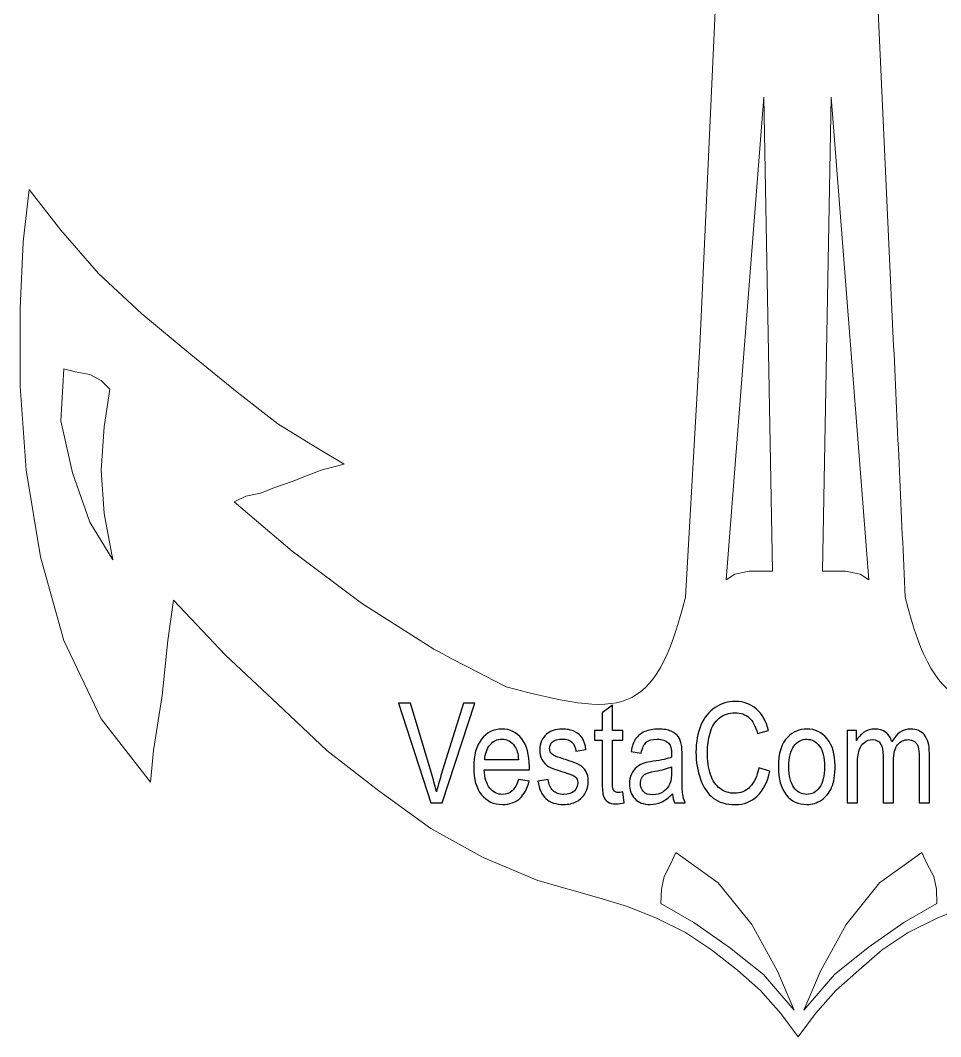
# Model space of a CAD drawing. Header units: millimetres. Extents: x -37 to 66, y -37 to 33.
# Drawn here: x -36.77 to -7.14, y -36.6 to -3.87 of the extents above; entities that cross this region are included whole.
import ezdxf

# ---------------------------------------------------------------- set-up
doc = ezdxf.new("R2010")
doc.units = ezdxf.units.MM
doc.header["$MEASUREMENT"] = 0
doc.layers.add('Camada 1', color=7, linetype='Continuous')

msp = doc.modelspace()

# ---------------------------------------------------------------- linework, layer by layer
at = {"layer": 'Camada 1', "color": 250, "lineweight": 9}
msp.add_open_spline([(-11.7259, 33.2318), (-11.7259, 33.2318), (-10.5155, 33.1387), (-10.5155, 33.1387), (-10.5155, 33.1387), (-10.5155, 33.1387), (-9.3982, 32.7663), (-9.3982, 32.7663), (-9.3982, 32.7663), (-9.3982, 32.7663), (-8.3739, 32.2076), (-8.3739, 32.2076), (-8.3739, 32.2076), (-8.3739, 32.2076), (-7.536, 31.4627), (-7.536, 31.4627), (-7.536, 31.4627), (-7.536, 31.4627), (-6.7911, 30.5316), (-6.7911, 30.5316), (-6.7911, 30.5316), (-6.7911, 30.5316), (-6.2324, 29.5074), (-6.2324, 29.5074), (-6.2324, 29.5074), (-6.2324, 29.5074), (-5.86, 28.3901), (-5.86, 28.3901), (-5.86, 28.3901), (-5.86, 28.3901), (-5.7669, 27.1797), (-5.7669, 27.1797), (-5.7669, 27.1797), (-5.7669, 27.1797), (-5.86, 26.1555), (-5.86, 26.1555), (-5.86, 26.1555), (-5.86, 26.1555), (-6.1393, 25.1312), (-6.1393, 25.1312), (-6.1393, 25.1312), (-6.1393, 25.1312), (-6.5117, 24.2001), (-6.5117, 24.2001), (-6.5117, 24.2001), (-6.5117, 24.2001), (-7.0704, 23.4553), (-7.0704, 23.4553), (-7.0704, 23.4553), (-7.0704, 23.4553), (-7.8153, 22.7104), (-7.8153, 22.7104), (-7.8153, 22.7104), (-7.8153, 22.7104), (-8.5602, 22.0586), (-8.5602, 22.0586), (-8.5602, 22.0586), (-8.5602, 22.0586), (-9.4913, 21.5931), (-9.4913, 21.5931), (-9.4913, 21.5931), (-9.4913, 21.5931), (-10.4224, 21.3137), (-10.4224, 21.3137), (-10.4224, 21.3137), (-10.4224, 21.3137), (-10.2361, 19.0791), (-10.2361, 19.0791), (-10.2361, 19.0791), (-10.2361, 19.0791), (7.1754, 19.0791), (7.1754, 19.0791), (7.1754, 19.0791), (7.1754, 19.0791), (7.3617, 15.4478), (7.3617, 15.4478), (7.3617, 15.4478), (7.3617, 15.4478), (-9.9568, 13.7718), (-9.9568, 13.7718), (-9.9568, 13.7718), (-9.9568, 13.7718), (-9.7706, 8.9301), (-9.7706, 8.9301), (-9.7706, 8.9301), (-9.7706, 8.9301), (-9.2119, -2.15), (-9.2119, -2.15), (-9.2119, -2.15), (-9.2119, -2.15), (-8.6533, -14.3474), (-8.6533, -14.3474), (-8.6533, -14.3474), (-8.5291, -17.0476), (-8.405, -19.7478), (-8.2808, -22.448), (-8.2808, -22.448), (-7.2684, -26.4985), (-6.0729, -26.2488), (-2.4149, -25.3344), (-2.4149, -25.3344), (-2.4149, -25.3344), (-0.0872, -24.124), (-0.0872, -24.124), (-0.0872, -24.124), (-0.0872, -24.124), (2.2406, -22.6342), (2.2406, -22.6342), (2.2406, -22.6342), (2.2406, -22.6342), (4.3821, -20.9582), (4.3821, -20.9582), (4.3821, -20.9582), (4.3821, -20.9582), (6.2443, -19.3754), (6.2443, -19.3754), (6.2443, -19.3754), (6.2443, -19.3754), (5.8719, -19.1891), (5.8719, -19.1891), (5.8719, -19.1891), (5.8719, -19.1891), (5.4063, -19.096), (5.4063, -19.096), (5.4063, -19.096), (5.4063, -19.096), (4.9408, -18.9098), (4.9408, -18.9098), (4.9408, -18.9098), (4.9408, -18.9098), (4.4752, -18.7236), (4.4752, -18.7236), (4.4752, -18.7236), (4.4752, -18.7236), (4.0097, -18.5374), (4.0097, -18.5374), (4.0097, -18.5374), (4.0097, -18.5374), (3.5441, -18.3511), (3.5441, -18.3511), (3.5441, -18.3511), (3.5441, -18.3511), (3.0786, -18.258), (3.0786, -18.258), (3.0786, -18.258), (3.0786, -18.258), (2.7993, -18.1649), (2.7993, -18.1649), (2.7993, -18.1649), (2.7993, -18.1649), (3.7304, -17.6063), (3.7304, -17.6063), (3.7304, -17.6063), (3.7304, -17.6063), (4.9408, -16.8614), (4.9408, -16.8614), (4.9408, -16.8614), (4.9408, -16.8614), (6.2443, -15.8372), (6.2443, -15.8372), (6.2443, -15.8372), (6.2443, -15.8372), (7.7341, -14.6267), (7.7341, -14.6267), (7.7341, -14.6267), (7.7341, -14.6267), (9.2239, -13.3232), (9.2239, -13.3232), (9.2239, -13.3232), (9.2239, -13.3232), (10.6205, -12.0197), (10.6205, -12.0197), (10.6205, -12.0197), (10.6205, -12.0197), (11.924, -10.623), (11.924, -10.623), (11.924, -10.623), (11.924, -10.623), (12.8551, -9.3195), (12.8551, -9.3195), (12.8551, -9.3195), (12.8551, -9.3195), (13.0414, -10.9954), (13.0414, -10.9954), (13.0414, -10.9954), (13.0414, -10.9954), (13.2276, -13.137), (13.2276, -13.137), (13.2276, -13.137), (13.2276, -13.137), (13.2276, -15.6509), (13.2276, -15.6509), (13.2276, -15.6509), (13.2276, -15.6509), (13.0414, -18.3511), (13.0414, -18.3511), (13.0414, -18.3511), (13.0414, -18.3511), (12.5758, -21.1444), (12.5758, -21.1444), (12.5758, -21.1444), (12.5758, -21.1444), (11.8309, -23.8446), (11.8309, -23.8446), (11.8309, -23.8446), (11.8309, -23.8446), (10.6205, -26.3586), (10.6205, -26.3586), (10.6205, -26.3586), (10.6205, -26.3586), (9.0376, -28.407), (9.0376, -28.407), (9.0376, -28.407), (9.0376, -28.407), (8.9445, -27.3828), (8.9445, -27.3828), (8.9445, -27.3828), (8.9445, -27.3828), (8.6652, -25.6137), (8.6652, -25.6137), (8.6652, -25.6137), (8.6652, -25.6137), (8.479, -23.8446), (8.479, -23.8446), (8.479, -23.8446), (8.479, -23.8446), (8.2928, -22.5411), (8.2928, -22.5411), (8.2928, -22.5411), (8.2928, -22.5411), (6.5237, -24.3102), (6.5237, -24.3102), (6.5237, -24.3102), (6.5237, -24.3102), (4.9408, -25.8931), (4.9408, -25.8931), (4.9408, -25.8931), (4.9408, -25.8931), (3.2648, -27.3828), (3.2648, -27.3828), (3.2648, -27.3828), (3.2648, -27.3828), (1.6819, -28.6864), (1.6819, -28.6864), (1.6819, -28.6864), (1.6819, -28.6864), (0.006, -29.8968), (0.006, -29.8968), (0.006, -29.8968), (0.006, -29.8968), (-1.67, -30.8279), (-1.67, -30.8279), (-1.67, -30.8279), (-1.67, -30.8279), (-3.4391, -31.5728), (-3.4391, -31.5728), (-3.4391, -31.5728), (-3.4391, -31.5728), (-5.3944, -32.1314), (-5.3944, -32.1314), (-5.3944, -32.1314), (-5.3944, -32.1314), (-6.3255, -32.4108), (-6.3255, -32.4108), (-6.3255, -32.4108), (-6.3255, -32.4108), (-7.2566, -32.7832), (-7.2566, -32.7832), (-7.2566, -32.7832), (-7.2566, -32.7832), (-8.1877, -33.2487), (-8.1877, -33.2487), (-8.1877, -33.2487), (-8.1877, -33.2487), (-9.0257, -33.8074), (-9.0257, -33.8074), (-9.0257, -33.8074), (-9.0257, -33.8074), (-9.7706, -34.4592), (-9.7706, -34.4592), (-9.7706, -34.4592), (-9.7706, -34.4592), (-10.5155, -35.1109), (-10.5155, -35.1109), (-10.5155, -35.1109), (-10.5155, -35.1109), (-11.1673, -35.8558), (-11.1673, -35.8558), (-11.1673, -35.8558), (-11.1673, -35.8558), (-11.7259, -36.6007), (-11.7259, -36.6007), (-11.7259, -36.6007), (-11.7259, -36.6007), (-12.2846, -35.8558), (-12.2846, -35.8558), (-12.2846, -35.8558), (-12.2846, -35.8558), (-12.9363, -35.1109), (-12.9363, -35.1109), (-12.9363, -35.1109), (-12.9363, -35.1109), (-13.6812, -34.4592), (-13.6812, -34.4592), (-13.6812, -34.4592), (-13.6812, -34.4592), (-14.5192, -33.8074), (-14.5192, -33.8074), (-14.5192, -33.8074), (-14.5192, -33.8074), (-15.3572, -33.2487), (-15.3572, -33.2487), (-15.3572, -33.2487), (-15.3572, -33.2487), (-16.2883, -32.7832), (-16.2883, -32.7832), (-16.2883, -32.7832), (-16.2883, -32.7832), (-17.2194, -32.4108), (-17.2194, -32.4108), (-17.2194, -32.4108), (-17.2194, -32.4108), (-18.1505, -32.1314), (-18.1505, -32.1314), (-18.1505, -32.1314), (-18.1505, -32.1314), (-20.1058, -31.5728), (-20.1058, -31.5728), (-20.1058, -31.5728), (-20.1058, -31.5728), (-21.8749, -30.8279), (-21.8749, -30.8279), (-21.8749, -30.8279), (-21.8749, -30.8279), (-23.5509, -29.8968), (-23.5509, -29.8968), (-23.5509, -29.8968), (-23.5509, -29.8968), (-25.2269, -28.6864), (-25.2269, -28.6864), (-25.2269, -28.6864), (-25.2269, -28.6864), (-26.9029, -27.3828), (-26.9029, -27.3828), (-26.9029, -27.3828), (-26.9029, -27.3828), (-28.4857, -25.8931), (-28.4857, -25.8931), (-28.4857, -25.8931), (-28.4857, -25.8931), (-30.1617, -24.3102), (-30.1617, -24.3102), (-30.1617, -24.3102), (-30.1617, -24.3102), (-31.8377, -22.5411), (-31.8377, -22.5411), (-31.8377, -22.5411), (-31.8377, -22.5411), (-32.0239, -23.8446), (-32.0239, -23.8446), (-32.0239, -23.8446), (-32.0239, -23.8446), (-32.2101, -25.6137), (-32.2101, -25.6137), (-32.2101, -25.6137), (-32.2101, -25.6137), (-32.4895, -27.3828), (-32.4895, -27.3828), (-32.4895, -27.3828), (-32.4895, -27.3828), (-32.5826, -28.407), (-32.5826, -28.407), (-32.5826, -28.407), (-32.5826, -28.407), (-34.1654, -26.3586), (-34.1654, -26.3586), (-34.1654, -26.3586), (-34.1654, -26.3586), (-35.3759, -23.8446), (-35.3759, -23.8446), (-35.3759, -23.8446), (-35.3759, -23.8446), (-36.1207, -21.1444), (-36.1207, -21.1444), (-36.1207, -21.1444), (-36.1207, -21.1444), (-36.5863, -18.3511), (-36.5863, -18.3511), (-36.5863, -18.3511), (-36.5863, -18.3511), (-36.7725, -15.6509), (-36.7725, -15.6509), (-36.7725, -15.6509), (-36.7725, -15.6509), (-36.7725, -13.137), (-36.7725, -13.137), (-36.7725, -13.137), (-36.7725, -13.137), (-36.6794, -10.9954), (-36.6794, -10.9954), (-36.6794, -10.9954), (-36.6794, -10.9954), (-36.4932, -9.3195), (-36.4932, -9.3195), (-36.4932, -9.3195), (-36.4932, -9.3195), (-35.469, -10.623), (-35.469, -10.623), (-35.469, -10.623), (-35.469, -10.623), (-34.2585, -12.0197), (-34.2585, -12.0197), (-34.2585, -12.0197), (-34.2585, -12.0197), (-32.8619, -13.3232), (-32.8619, -13.3232), (-32.8619, -13.3232), (-32.8619, -13.3232), (-31.279, -14.6267), (-31.279, -14.6267), (-31.279, -14.6267), (-31.279, -14.6267), (-29.7893, -15.8372), (-29.7893, -15.8372), (-29.7893, -15.8372), (-29.7893, -15.8372), (-28.4857, -16.8614), (-28.4857, -16.8614), (-28.4857, -16.8614), (-28.4857, -16.8614), (-27.2753, -17.6063), (-27.2753, -17.6063), (-27.2753, -17.6063), (-27.2753, -17.6063), (-26.3442, -18.1649), (-26.3442, -18.1649), (-26.3442, -18.1649), (-26.3442, -18.1649), (-26.7166, -18.258), (-26.7166, -18.258), (-26.7166, -18.258), (-26.7166, -18.258), (-27.0891, -18.3511), (-27.0891, -18.3511), (-27.0891, -18.3511), (-27.0891, -18.3511), (-27.5546, -18.5374), (-27.5546, -18.5374), (-27.5546, -18.5374), (-27.5546, -18.5374), (-28.0202, -18.7236), (-28.0202, -18.7236), (-28.0202, -18.7236), (-28.0202, -18.7236), (-28.5788, -18.9098), (-28.5788, -18.9098), (-28.5788, -18.9098), (-28.5788, -18.9098), (-29.0444, -19.096), (-29.0444, -19.096), (-29.0444, -19.096), (-29.0444, -19.096), (-29.5099, -19.1891), (-29.5099, -19.1891), (-29.5099, -19.1891), (-29.5099, -19.1891), (-29.8824, -19.3754), (-29.8824, -19.3754), (-29.8824, -19.3754), (-29.8824, -19.3754), (-28.0202, -20.9582), (-28.0202, -20.9582), (-28.0202, -20.9582), (-28.0202, -20.9582), (-25.7855, -22.6342), (-25.7855, -22.6342), (-25.7855, -22.6342), (-25.7855, -22.6342), (-23.4578, -24.124), (-23.4578, -24.124), (-23.4578, -24.124), (-22.6819, -24.5275), (-21.9059, -24.9309), (-21.13, -25.3344), (-21.13, -25.3344), (-17.4644, -26.2906), (-16.353, -26.4318), (-15.3572, -22.448), (-15.3572, -22.448), (-15.3572, -22.448), (-14.8917, -14.3474), (-14.8917, -14.3474), (-14.8917, -14.3474), (-14.8917, -14.3474), (-14.333, -2.15), (-14.333, -2.15), (-14.333, -2.15), (-14.333, -2.15), (-13.7743, 8.9301), (-13.7743, 8.9301), (-13.7743, 8.9301), (-13.7743, 8.9301), (-13.5881, 13.7718), (-13.5881, 13.7718), (-13.5881, 13.7718), (-13.5881, 13.7718), (-30.9066, 15.4478), (-30.9066, 15.4478), (-30.9066, 15.4478), (-30.9066, 15.4478), (-30.7204, 19.0791), (-30.7204, 19.0791), (-30.7204, 19.0791), (-30.7204, 19.0791), (-13.2157, 19.0791), (-13.2157, 19.0791), (-13.2157, 19.0791), (-13.2157, 19.0791), (-13.1226, 21.3137), (-13.1226, 21.3137), (-13.1226, 21.3137), (-13.1226, 21.3137), (-14.0537, 21.5931), (-14.0537, 21.5931), (-14.0537, 21.5931), (-14.0537, 21.5931), (-14.9848, 22.0586), (-14.9848, 22.0586), (-14.9848, 22.0586), (-14.9848, 22.0586), (-15.8228, 22.7104), (-15.8228, 22.7104), (-15.8228, 22.7104), (-15.8228, 22.7104), (-16.4745, 23.4553), (-16.4745, 23.4553), (-16.4745, 23.4553), (-16.4745, 23.4553), (-17.0332, 24.2001), (-17.0332, 24.2001), (-17.0332, 24.2001), (-17.0332, 24.2001), (-17.4056, 25.1312), (-17.4056, 25.1312), (-17.4056, 25.1312), (-17.4056, 25.1312), (-17.685, 26.1555), (-17.685, 26.1555), (-17.685, 26.1555), (-17.685, 26.1555), (-17.7781, 27.1797), (-17.7781, 27.1797), (-17.7781, 27.1797), (-17.7781, 27.1797), (-17.685, 28.3901), (-17.685, 28.3901), (-17.685, 28.3901), (-17.685, 28.3901), (-17.3125, 29.5074), (-17.3125, 29.5074), (-17.3125, 29.5074), (-17.3125, 29.5074), (-16.7539, 30.5316), (-16.7539, 30.5316), (-16.7539, 30.5316), (-16.7539, 30.5316), (-16.009, 31.4627), (-16.009, 31.4627), (-16.009, 31.4627), (-16.009, 31.4627), (-15.0779, 32.2076), (-15.0779, 32.2076), (-15.0779, 32.2076), (-15.0779, 32.2076), (-14.0537, 32.7663), (-14.0537, 32.7663), (-14.0537, 32.7663), (-14.0537, 32.7663), (-12.9363, 33.1387), (-12.9363, 33.1387), (-12.9363, 33.1387), (-12.9363, 33.1387), (-11.7259, 33.2318), (-11.7259, 33.2318)], degree=3, knots=[0, 0, 0, 0, 0.0068027, 0.0068027, 0.0068027, 0.0068027, 0.0136054, 0.0136054, 0.0136054, 0.0136054, 0.0204082, 0.0204082, 0.0204082, 0.0204082, 0.0272109, 0.0272109, 0.0272109, 0.0272109, 0.0340136, 0.0340136, 0.0340136, 0.0340136, 0.0408163, 0.0408163, 0.0408163, 0.0408163, 0.047619, 0.047619, 0.047619, 0.047619, 0.0544218, 0.0544218, 0.0544218, 0.0544218, 0.0612245, 0.0612245, 0.0612245, 0.0612245, 0.0680272, 0.0680272, 0.0680272, 0.0680272, 0.0748299, 0.0748299, 0.0748299, 0.0748299, 0.0816327, 0.0816327, 0.0816327, 0.0816327, 0.0884354, 0.0884354, 0.0884354, 0.0884354, 0.0952381, 0.0952381, 0.0952381, 0.0952381, 0.1020408, 0.1020408, 0.1020408, 0.1020408, 0.1088435, 0.1088435, 0.1088435, 0.1088435, 0.1156463, 0.1156463, 0.1156463, 0.1156463, 0.122449, 0.122449, 0.122449, 0.122449, 0.1292517, 0.1292517, 0.1292517, 0.1292517, 0.1360544, 0.1360544, 0.1360544, 0.1360544, 0.1428571, 0.1428571, 0.1428571, 0.1428571, 0.1496599, 0.1496599, 0.1496599, 0.1496599, 0.1564626, 0.1564626, 0.1564626, 0.1564626, 0.1632653, 0.1632653, 0.1632653, 0.1632653, 0.170068, 0.170068, 0.170068, 0.170068, 0.1768707, 0.1768707, 0.1768707, 0.1768707, 0.1836735, 0.1836735, 0.1836735, 0.1836735, 0.1904762, 0.1904762, 0.1904762, 0.1904762, 0.1972789, 0.1972789, 0.1972789, 0.1972789, 0.2040816, 0.2040816, 0.2040816, 0.2040816, 0.2108844, 0.2108844, 0.2108844, 0.2108844, 0.2176871, 0.2176871, 0.2176871, 0.2176871, 0.2244898, 0.2244898, 0.2244898, 0.2244898, 0.2312925, 0.2312925, 0.2312925, 0.2312925, 0.2380952, 0.2380952, 0.2380952, 0.2380952, 0.244898, 0.244898, 0.244898, 0.244898, 0.2517007, 0.2517007, 0.2517007, 0.2517007, 0.2585034, 0.2585034, 0.2585034, 0.2585034, 0.2653061, 0.2653061, 0.2653061, 0.2653061, 0.2721088, 0.2721088, 0.2721088, 0.2721088, 0.2789116, 0.2789116, 0.2789116, 0.2789116, 0.2857143, 0.2857143, 0.2857143, 0.2857143, 0.292517, 0.292517, 0.292517, 0.292517, 0.2993197, 0.2993197, 0.2993197, 0.2993197, 0.3061224, 0.3061224, 0.3061224, 0.3061224, 0.3129252, 0.3129252, 0.3129252, 0.3129252, 0.3197279, 0.3197279, 0.3197279, 0.3197279, 0.3265306, 0.3265306, 0.3265306, 0.3265306, 0.3333333, 0.3333333, 0.3333333, 0.3333333, 0.3401361, 0.3401361, 0.3401361, 0.3401361, 0.3469388, 0.3469388, 0.3469388, 0.3469388, 0.3537415, 0.3537415, 0.3537415, 0.3537415, 0.3605442, 0.3605442, 0.3605442, 0.3605442, 0.3673469, 0.3673469, 0.3673469, 0.3673469, 0.3741497, 0.3741497, 0.3741497, 0.3741497, 0.3809524, 0.3809524, 0.3809524, 0.3809524, 0.3877551, 0.3877551, 0.3877551, 0.3877551, 0.3945578, 0.3945578, 0.3945578, 0.3945578, 0.4013605, 0.4013605, 0.4013605, 0.4013605, 0.4081633, 0.4081633, 0.4081633, 0.4081633, 0.414966, 0.414966, 0.414966, 0.414966, 0.4217687, 0.4217687, 0.4217687, 0.4217687, 0.4285714, 0.4285714, 0.4285714, 0.4285714, 0.4353741, 0.4353741, 0.4353741, 0.4353741, 0.4421769, 0.4421769, 0.4421769, 0.4421769, 0.4489796, 0.4489796, 0.4489796, 0.4489796, 0.4557823, 0.4557823, 0.4557823, 0.4557823, 0.462585, 0.462585, 0.462585, 0.462585, 0.4693878, 0.4693878, 0.4693878, 0.4693878, 0.4761905, 0.4761905, 0.4761905, 0.4761905, 0.4829932, 0.4829932, 0.4829932, 0.4829932, 0.4897959, 0.4897959, 0.4897959, 0.4897959, 0.4965986, 0.4965986, 0.4965986, 0.4965986, 0.5034014, 0.5034014, 0.5034014, 0.5034014, 0.5102041, 0.5102041, 0.5102041, 0.5102041, 0.5170068, 0.5170068, 0.5170068, 0.5170068, 0.5238095, 0.5238095, 0.5238095, 0.5238095, 0.5306122, 0.5306122, 0.5306122, 0.5306122, 0.537415, 0.537415, 0.537415, 0.537415, 0.5442177, 0.5442177, 0.5442177, 0.5442177, 0.5510204, 0.5510204, 0.5510204, 0.5510204, 0.5578231, 0.5578231, 0.5578231, 0.5578231, 0.5646259, 0.5646259, 0.5646259, 0.5646259, 0.5714286, 0.5714286, 0.5714286, 0.5714286, 0.5782313, 0.5782313, 0.5782313, 0.5782313, 0.585034, 0.585034, 0.585034, 0.585034, 0.5918367, 0.5918367, 0.5918367, 0.5918367, 0.5986395, 0.5986395, 0.5986395, 0.5986395, 0.6054422, 0.6054422, 0.6054422, 0.6054422, 0.6122449, 0.6122449, 0.6122449, 0.6122449, 0.6190476, 0.6190476, 0.6190476, 0.6190476, 0.6258503, 0.6258503, 0.6258503, 0.6258503, 0.6326531, 0.6326531, 0.6326531, 0.6326531, 0.6394558, 0.6394558, 0.6394558, 0.6394558, 0.6462585, 0.6462585, 0.6462585, 0.6462585, 0.6530612, 0.6530612, 0.6530612, 0.6530612, 0.6598639, 0.6598639, 0.6598639, 0.6598639, 0.6666667, 0.6666667, 0.6666667, 0.6666667, 0.6734694, 0.6734694, 0.6734694, 0.6734694, 0.6802721, 0.6802721, 0.6802721, 0.6802721, 0.6870748, 0.6870748, 0.6870748, 0.6870748, 0.6938776, 0.6938776, 0.6938776, 0.6938776, 0.7006803, 0.7006803, 0.7006803, 0.7006803, 0.707483, 0.707483, 0.707483, 0.707483, 0.7142857, 0.7142857, 0.7142857, 0.7142857, 0.7210884, 0.7210884, 0.7210884, 0.7210884, 0.7278912, 0.7278912, 0.7278912, 0.7278912, 0.7346939, 0.7346939, 0.7346939, 0.7346939, 0.7414966, 0.7414966, 0.7414966, 0.7414966, 0.7482993, 0.7482993, 0.7482993, 0.7482993, 0.755102, 0.755102, 0.755102, 0.755102, 0.7619048, 0.7619048, 0.7619048, 0.7619048, 0.7687075, 0.7687075, 0.7687075, 0.7687075, 0.7755102, 0.7755102, 0.7755102, 0.7755102, 0.7823129, 0.7823129, 0.7823129, 0.7823129, 0.7891156, 0.7891156, 0.7891156, 0.7891156, 0.7959184, 0.7959184, 0.7959184, 0.7959184, 0.8027211, 0.8027211, 0.8027211, 0.8027211, 0.8095238, 0.8095238, 0.8095238, 0.8095238, 0.8163265, 0.8163265, 0.8163265, 0.8163265, 0.8231293, 0.8231293, 0.8231293, 0.8231293, 0.829932, 0.829932, 0.829932, 0.829932, 0.8367347, 0.8367347, 0.8367347, 0.8367347, 0.8435374, 0.8435374, 0.8435374, 0.8435374, 0.8503401, 0.8503401, 0.8503401, 0.8503401, 0.8571429, 0.8571429, 0.8571429, 0.8571429, 0.8639456, 0.8639456, 0.8639456, 0.8639456, 0.8707483, 0.8707483, 0.8707483, 0.8707483, 0.877551, 0.877551, 0.877551, 0.877551, 0.8843537, 0.8843537, 0.8843537, 0.8843537, 0.8911565, 0.8911565, 0.8911565, 0.8911565, 0.8979592, 0.8979592, 0.8979592, 0.8979592, 0.9047619, 0.9047619, 0.9047619, 0.9047619, 0.9115646, 0.9115646, 0.9115646, 0.9115646, 0.9183673, 0.9183673, 0.9183673, 0.9183673, 0.9251701, 0.9251701, 0.9251701, 0.9251701, 0.9319728, 0.9319728, 0.9319728, 0.9319728, 0.9387755, 0.9387755, 0.9387755, 0.9387755, 0.9455782, 0.9455782, 0.9455782, 0.9455782, 0.952381, 0.952381, 0.952381, 0.952381, 0.9591837, 0.9591837, 0.9591837, 0.9591837, 0.9659864, 0.9659864, 0.9659864, 0.9659864, 0.9727891, 0.9727891, 0.9727891, 0.9727891, 0.9795918, 0.9795918, 0.9795918, 0.9795918, 0.9863946, 0.9863946, 0.9863946, 0.9863946, 1, 1, 1, 1], dxfattribs=at)
at = {"layer": 'Camada 1', "color": 240, "lineweight": 9}
for points, knots in [([(-12.8361, -6.3399), (-12.8361, -6.3399), (-12.5568, -21.61), (-12.5568, -21.61), (-12.5568, -21.61), (-12.5568, -21.61), (-12.9293, -21.61), (-12.9293, -21.61), (-12.9293, -21.61), (-12.9293, -21.61), (-13.3017, -21.61), (-13.3017, -21.61), (-13.3017, -21.61), (-13.3017, -21.61), (-13.7673, -21.7031), (-13.7673, -21.7031), (-13.7673, -21.7031), (-13.7673, -21.7031), (-14.0466, -21.8893), (-14.0466, -21.8893), (-14.0466, -21.8893), (-14.0466, -21.8893), (-12.8361, -6.3399), (-12.8361, -6.3399)], [0, 0, 0, 0, 0.1428571, 0.1428571, 0.1428571, 0.1428571, 0.2857143, 0.2857143, 0.2857143, 0.2857143, 0.4285714, 0.4285714, 0.4285714, 0.4285714, 0.5714286, 0.5714286, 0.5714286, 0.5714286, 0.7142857, 0.7142857, 0.7142857, 0.7142857, 1, 1, 1, 1]), ([(-10.6673, -6.3399), (-10.6673, -6.3399), (-10.9466, -21.61), (-10.9466, -21.61), (-10.9466, -21.61), (-10.9466, -21.61), (-10.5741, -21.61), (-10.5741, -21.61), (-10.5741, -21.61), (-10.5741, -21.61), (-10.2017, -21.61), (-10.2017, -21.61), (-10.2017, -21.61), (-10.2017, -21.61), (-9.7361, -21.7031), (-9.7361, -21.7031), (-9.7361, -21.7031), (-9.7361, -21.7031), (-9.4568, -21.8893), (-9.4568, -21.8893), (-9.4568, -21.8893), (-9.4568, -21.8893), (-10.6673, -6.3399), (-10.6673, -6.3399)], [0, 0, 0, 0, 0.1428571, 0.1428571, 0.1428571, 0.1428571, 0.2857143, 0.2857143, 0.2857143, 0.2857143, 0.4285714, 0.4285714, 0.4285714, 0.4285714, 0.5714286, 0.5714286, 0.5714286, 0.5714286, 0.7142857, 0.7142857, 0.7142857, 0.7142857, 1, 1, 1, 1]), ([(-10.6673, -6.3399), (-10.6673, -6.3399), (-10.9466, -21.61), (-10.9466, -21.61), (-10.9466, -21.61), (-10.9466, -21.61), (-10.5741, -21.61), (-10.5741, -21.61), (-10.5741, -21.61), (-10.5741, -21.61), (-10.2017, -21.61), (-10.2017, -21.61), (-10.2017, -21.61), (-10.2017, -21.61), (-9.7361, -21.7031), (-9.7361, -21.7031), (-9.7361, -21.7031), (-9.7361, -21.7031), (-9.4568, -21.8893), (-9.4568, -21.8893), (-9.4568, -21.8893), (-9.4568, -21.8893), (-10.6673, -6.3399), (-10.6673, -6.3399)], [0, 0, 0, 0, 0.1428571, 0.1428571, 0.1428571, 0.1428571, 0.2857143, 0.2857143, 0.2857143, 0.2857143, 0.4285714, 0.4285714, 0.4285714, 0.4285714, 0.5714286, 0.5714286, 0.5714286, 0.5714286, 0.7142857, 0.7142857, 0.7142857, 0.7142857, 1, 1, 1, 1]), ([(-33.793, -21.2376), (-33.793, -21.2376), (-34.5379, -20.0271), (-34.5379, -20.0271), (-34.5379, -20.0271), (-34.5379, -20.0271), (-35.0965, -18.4442), (-35.0965, -18.4442), (-35.0965, -18.4442), (-35.0965, -18.4442), (-35.469, -16.7683), (-35.469, -16.7683), (-35.469, -16.7683), (-35.469, -16.7683), (-35.3759, -15.0923), (-35.3759, -15.0923), (-35.3759, -15.0923), (-35.3759, -15.0923), (-35.0034, -15.1854), (-35.0034, -15.1854), (-35.0034, -15.1854), (-35.0034, -15.1854), (-34.5379, -15.2785), (-34.5379, -15.2785), (-34.5379, -15.2785), (-34.5379, -15.2785), (-34.1654, -15.4647), (-34.1654, -15.4647), (-34.1654, -15.4647), (-34.1654, -15.4647), (-33.8861, -15.7441), (-33.8861, -15.7441), (-33.8861, -15.7441), (-33.8861, -15.7441), (-34.0723, -16.9545), (-34.0723, -16.9545), (-34.0723, -16.9545), (-34.0723, -16.9545), (-34.1654, -18.3511), (-34.1654, -18.3511), (-34.1654, -18.3511), (-34.1654, -18.3511), (-34.0723, -19.7478), (-34.0723, -19.7478), (-34.0723, -19.7478), (-34.0723, -19.7478), (-33.793, -21.2376), (-33.793, -21.2376)], [0, 0, 0, 0, 0.0769231, 0.0769231, 0.0769231, 0.0769231, 0.1538462, 0.1538462, 0.1538462, 0.1538462, 0.2307692, 0.2307692, 0.2307692, 0.2307692, 0.3076923, 0.3076923, 0.3076923, 0.3076923, 0.3846154, 0.3846154, 0.3846154, 0.3846154, 0.4615385, 0.4615385, 0.4615385, 0.4615385, 0.5384615, 0.5384615, 0.5384615, 0.5384615, 0.6153846, 0.6153846, 0.6153846, 0.6153846, 0.6923077, 0.6923077, 0.6923077, 0.6923077, 0.7692308, 0.7692308, 0.7692308, 0.7692308, 0.8461538, 0.8461538, 0.8461538, 0.8461538, 1, 1, 1, 1]), ([(-11.8612, -35.7522), (-11.8612, -35.7522), (-12.3976, -34.4864), (-12.3976, -34.4864), (-12.3976, -34.4864), (-12.3976, -34.4864), (-13.2245, -32.9876), (-13.2245, -32.9876), (-13.2245, -32.9876), (-13.2245, -32.9876), (-14.2988, -31.6484), (-14.2988, -31.6484), (-14.2988, -31.6484), (-14.2988, -31.6484), (-15.6644, -30.6723), (-15.6644, -30.6723), (-15.6644, -30.6723), (-15.6644, -30.6723), (-15.8248, -31.0211), (-15.8248, -31.0211), (-15.8248, -31.0211), (-15.8248, -31.0211), (-16.0435, -31.4425), (-16.0435, -31.4425), (-16.0435, -31.4425), (-16.0435, -31.4425), (-16.1313, -31.8496), (-16.1313, -31.8496), (-16.1313, -31.8496), (-16.1313, -31.8496), (-16.1464, -32.3149), (-16.1464, -32.3149), (-16.1464, -32.3149), (-16.1464, -32.3149), (-15.0857, -32.927), (-15.0857, -32.927), (-15.0857, -32.927), (-15.0857, -32.927), (-13.938, -33.7283), (-13.938, -33.7283), (-13.938, -33.7283), (-13.938, -33.7283), (-12.8485, -34.6022), (-12.8485, -34.6022), (-12.8485, -34.6022), (-12.8485, -34.6022), (-11.8612, -35.7522), (-11.8612, -35.7522)], [0, 0, 0, 0, 0.0769231, 0.0769231, 0.0769231, 0.0769231, 0.1538462, 0.1538462, 0.1538462, 0.1538462, 0.2307692, 0.2307692, 0.2307692, 0.2307692, 0.3076923, 0.3076923, 0.3076923, 0.3076923, 0.3846154, 0.3846154, 0.3846154, 0.3846154, 0.4615385, 0.4615385, 0.4615385, 0.4615385, 0.5384615, 0.5384615, 0.5384615, 0.5384615, 0.6153846, 0.6153846, 0.6153846, 0.6153846, 0.6923077, 0.6923077, 0.6923077, 0.6923077, 0.7692308, 0.7692308, 0.7692308, 0.7692308, 0.8461538, 0.8461538, 0.8461538, 0.8461538, 1, 1, 1, 1]), ([(-11.5464, -35.7522), (-11.5464, -35.7522), (-11.01, -34.4864), (-11.01, -34.4864), (-11.01, -34.4864), (-11.01, -34.4864), (-10.1831, -32.9876), (-10.1831, -32.9876), (-10.1831, -32.9876), (-10.1831, -32.9876), (-9.1088, -31.6484), (-9.1088, -31.6484), (-9.1088, -31.6484), (-9.1088, -31.6484), (-7.7432, -30.6723), (-7.7432, -30.6723), (-7.7432, -30.6723), (-7.7432, -30.6723), (-7.5828, -31.0211), (-7.5828, -31.0211), (-7.5828, -31.0211), (-7.5828, -31.0211), (-7.3641, -31.4425), (-7.3641, -31.4425), (-7.3641, -31.4425), (-7.3641, -31.4425), (-7.2763, -31.8496), (-7.2763, -31.8496), (-7.2763, -31.8496), (-7.2763, -31.8496), (-7.2612, -32.3149), (-7.2612, -32.3149), (-7.2612, -32.3149), (-7.2612, -32.3149), (-8.3219, -32.927), (-8.3219, -32.927), (-8.3219, -32.927), (-8.3219, -32.927), (-9.4696, -33.7283), (-9.4696, -33.7283), (-9.4696, -33.7283), (-9.4696, -33.7283), (-10.5591, -34.6022), (-10.5591, -34.6022), (-10.5591, -34.6022), (-10.5591, -34.6022), (-11.5464, -35.7522), (-11.5464, -35.7522)], [0, 0, 0, 0, 0.0769231, 0.0769231, 0.0769231, 0.0769231, 0.1538462, 0.1538462, 0.1538462, 0.1538462, 0.2307692, 0.2307692, 0.2307692, 0.2307692, 0.3076923, 0.3076923, 0.3076923, 0.3076923, 0.3846154, 0.3846154, 0.3846154, 0.3846154, 0.4615385, 0.4615385, 0.4615385, 0.4615385, 0.5384615, 0.5384615, 0.5384615, 0.5384615, 0.6153846, 0.6153846, 0.6153846, 0.6153846, 0.6923077, 0.6923077, 0.6923077, 0.6923077, 0.7692308, 0.7692308, 0.7692308, 0.7692308, 0.8461538, 0.8461538, 0.8461538, 0.8461538, 1, 1, 1, 1])]:
    msp.add_open_spline(points, degree=3, knots=knots, dxfattribs=at)
at = {"layer": 'Camada 1', "color": 240}
for points, knots in [([(-23.5588, -29.0722), (-23.5588, -29.0722), (-24.5992, -25.8577), (-24.5992, -25.8577), (-24.5992, -25.8577), (-24.5992, -25.8577), (-24.2131, -25.8577), (-24.2131, -25.8577), (-24.2131, -25.8577), (-24.2131, -25.8577), (-23.5137, -28.1938), (-23.5137, -28.1938), (-23.5137, -28.1938), (-23.4579, -28.3808), (-23.4102, -28.5559), (-23.3726, -28.7198), (-23.3726, -28.7198), (-23.3312, -28.5439), (-23.283, -28.3688), (-23.2278, -28.1938), (-23.2278, -28.1938), (-23.2278, -28.1938), (-22.502, -25.8577), (-22.502, -25.8577), (-22.502, -25.8577), (-22.502, -25.8577), (-22.1384, -25.8577), (-22.1384, -25.8577), (-22.1384, -25.8577), (-22.1384, -25.8577), (-23.1883, -29.0722), (-23.1883, -29.0722), (-23.1883, -29.0722), (-23.1883, -29.0722), (-23.5588, -29.0722), (-23.5588, -29.0722)], [0, 0, 0, 0, 0.1, 0.1, 0.1, 0.1, 0.2, 0.2, 0.2, 0.2, 0.3, 0.3, 0.3, 0.3, 0.4, 0.4, 0.4, 0.4, 0.5, 0.5, 0.5, 0.5, 0.6, 0.6, 0.6, 0.6, 0.7, 0.7, 0.7, 0.7, 0.8, 0.8, 0.8, 0.8, 1, 1, 1, 1]), ([(-12.9985, -27.9446), (-12.9985, -27.9446), (-12.6412, -28.0523), (-12.6412, -28.0523), (-12.6412, -28.0523), (-12.7158, -28.4018), (-12.8499, -28.6674), (-13.0436, -28.8507), (-13.0436, -28.8507), (-13.2372, -29.034), (-13.4742, -29.1261), (-13.7544, -29.1261), (-13.7544, -29.1261), (-14.0439, -29.1261), (-14.2797, -29.0557), (-14.4614, -28.9143), (-14.4614, -28.9143), (-14.6432, -28.7736), (-14.7811, -28.5694), (-14.8758, -28.3023), (-14.8758, -28.3023), (-14.9704, -28.0344), (-15.018, -27.7478), (-15.018, -27.441), (-15.018, -27.441), (-15.018, -27.1065), (-14.9647, -26.8147), (-14.8576, -26.5656), (-14.8576, -26.5656), (-14.7504, -26.3164), (-14.5981, -26.1271), (-14.4006, -25.9976), (-14.4006, -25.9976), (-14.2032, -25.8682), (-13.9857, -25.8038), (-13.7487, -25.8038), (-13.7487, -25.8038), (-13.4792, -25.8038), (-13.253, -25.8854), (-13.0699, -26.0493), (-13.0699, -26.0493), (-12.8862, -26.2131), (-12.7584, -26.4428), (-12.6863, -26.7392), (-12.6863, -26.7392), (-12.6863, -26.7392), (-13.0361, -26.8379), (-13.0361, -26.8379), (-13.0361, -26.8379), (-13.0981, -26.6045), (-13.189, -26.4339), (-13.3075, -26.3276), (-13.3075, -26.3276), (-13.426, -26.2206), (-13.5752, -26.1675), (-13.755, -26.1675), (-13.755, -26.1675), (-13.9613, -26.1675), (-14.1342, -26.2266), (-14.2728, -26.3448), (-14.2728, -26.3448), (-14.4113, -26.4631), (-14.509, -26.6224), (-14.5648, -26.8215), (-14.5648, -26.8215), (-14.6213, -27.0212), (-14.6495, -27.227), (-14.6495, -27.4388), (-14.6495, -27.4388), (-14.6495, -27.7119), (-14.6162, -27.9506), (-14.5498, -28.1541), (-14.5498, -28.1541), (-14.4834, -28.3584), (-14.3799, -28.5103), (-14.2395, -28.6113), (-14.2395, -28.6113), (-14.0991, -28.7123), (-13.9474, -28.7624), (-13.7838, -28.7624), (-13.7838, -28.7624), (-13.5845, -28.7624), (-13.4165, -28.6936), (-13.2786, -28.5567), (-13.2786, -28.5567), (-13.1407, -28.419), (-13.0473, -28.2155), (-12.9985, -27.9446)], [0, 0, 0, 0, 0.0434783, 0.0434783, 0.0434783, 0.0434783, 0.0869565, 0.0869565, 0.0869565, 0.0869565, 0.1304348, 0.1304348, 0.1304348, 0.1304348, 0.173913, 0.173913, 0.173913, 0.173913, 0.2173913, 0.2173913, 0.2173913, 0.2173913, 0.2608696, 0.2608696, 0.2608696, 0.2608696, 0.3043478, 0.3043478, 0.3043478, 0.3043478, 0.3478261, 0.3478261, 0.3478261, 0.3478261, 0.3913043, 0.3913043, 0.3913043, 0.3913043, 0.4347826, 0.4347826, 0.4347826, 0.4347826, 0.4782609, 0.4782609, 0.4782609, 0.4782609, 0.5217391, 0.5217391, 0.5217391, 0.5217391, 0.5652174, 0.5652174, 0.5652174, 0.5652174, 0.6086957, 0.6086957, 0.6086957, 0.6086957, 0.6521739, 0.6521739, 0.6521739, 0.6521739, 0.6956522, 0.6956522, 0.6956522, 0.6956522, 0.7391304, 0.7391304, 0.7391304, 0.7391304, 0.7826087, 0.7826087, 0.7826087, 0.7826087, 0.826087, 0.826087, 0.826087, 0.826087, 0.8695652, 0.8695652, 0.8695652, 0.8695652, 0.9130435, 0.9130435, 0.9130435, 0.9130435, 1, 1, 1, 1]), ([(-17.376, -28.7198), (-17.376, -28.7198), (-17.3309, -29.0685), (-17.3309, -29.0685), (-17.3309, -29.0685), (-17.4237, -29.0917), (-17.507, -29.1036), (-17.5798, -29.1036), (-17.5798, -29.1036), (-17.6995, -29.1036), (-17.7922, -29.0812), (-17.8587, -29.0355), (-17.8587, -29.0355), (-17.9245, -28.9899), (-17.9709, -28.9308), (-17.9979, -28.8567), (-17.9979, -28.8567), (-18.0247, -28.7826), (-18.038, -28.627), (-18.038, -28.3898), (-18.038, -28.3898), (-18.038, -28.3898), (-18.038, -27.0474), (-18.038, -27.0474), (-18.038, -27.0474), (-18.038, -27.0474), (-18.2824, -27.0474), (-18.2824, -27.0474), (-18.2824, -27.0474), (-18.2824, -27.0474), (-18.2824, -26.7421), (-18.2824, -26.7421), (-18.2824, -26.7421), (-18.2824, -26.7421), (-18.038, -26.7421), (-18.038, -26.7421), (-18.038, -26.7421), (-18.038, -26.7421), (-18.038, -26.166), (-18.038, -26.166), (-18.038, -26.166), (-18.038, -26.166), (-17.707, -25.9288), (-17.707, -25.9288), (-17.707, -25.9288), (-17.707, -25.9288), (-17.707, -26.7421), (-17.707, -26.7421), (-17.707, -26.7421), (-17.707, -26.7421), (-17.376, -26.7421), (-17.376, -26.7421), (-17.376, -26.7421), (-17.376, -26.7421), (-17.376, -27.0474), (-17.376, -27.0474), (-17.376, -27.0474), (-17.376, -27.0474), (-17.707, -27.0474), (-17.707, -27.0474), (-17.707, -27.0474), (-17.707, -27.0474), (-17.707, -28.4122), (-17.707, -28.4122), (-17.707, -28.4122), (-17.707, -28.5252), (-17.7013, -28.5978), (-17.6894, -28.63), (-17.6894, -28.63), (-17.6782, -28.6622), (-17.6593, -28.6876), (-17.633, -28.7071), (-17.633, -28.7071), (-17.6067, -28.7258), (-17.5691, -28.7355), (-17.5202, -28.7355), (-17.5202, -28.7355), (-17.4838, -28.7355), (-17.4356, -28.7302), (-17.376, -28.7198)], [0, 0, 0, 0, 0.047619, 0.047619, 0.047619, 0.047619, 0.0952381, 0.0952381, 0.0952381, 0.0952381, 0.1428571, 0.1428571, 0.1428571, 0.1428571, 0.1904762, 0.1904762, 0.1904762, 0.1904762, 0.2380952, 0.2380952, 0.2380952, 0.2380952, 0.2857143, 0.2857143, 0.2857143, 0.2857143, 0.3333333, 0.3333333, 0.3333333, 0.3333333, 0.3809524, 0.3809524, 0.3809524, 0.3809524, 0.4285714, 0.4285714, 0.4285714, 0.4285714, 0.4761905, 0.4761905, 0.4761905, 0.4761905, 0.5238095, 0.5238095, 0.5238095, 0.5238095, 0.5714286, 0.5714286, 0.5714286, 0.5714286, 0.6190476, 0.6190476, 0.6190476, 0.6190476, 0.6666667, 0.6666667, 0.6666667, 0.6666667, 0.7142857, 0.7142857, 0.7142857, 0.7142857, 0.7619048, 0.7619048, 0.7619048, 0.7619048, 0.8095238, 0.8095238, 0.8095238, 0.8095238, 0.8571429, 0.8571429, 0.8571429, 0.8571429, 0.9047619, 0.9047619, 0.9047619, 0.9047619, 1, 1, 1, 1]), ([(-20.735, -28.318), (-20.735, -28.318), (-20.3928, -28.3718), (-20.3928, -28.3718), (-20.3928, -28.3718), (-20.4461, -28.609), (-20.5457, -28.7939), (-20.6911, -28.9248), (-20.6911, -28.9248), (-20.8365, -29.0557), (-21.0221, -29.1216), (-21.2483, -29.1216), (-21.2483, -29.1216), (-21.5329, -29.1216), (-21.7586, -29.0168), (-21.9253, -28.8073), (-21.9253, -28.8073), (-22.0921, -28.5986), (-22.1754, -28.3045), (-22.1754, -27.9266), (-22.1754, -27.9266), (-22.1754, -27.536), (-22.0914, -27.2323), (-21.9228, -27.0168), (-21.9228, -27.0168), (-21.7542, -26.8005), (-21.5354, -26.6928), (-21.2665, -26.6928), (-21.2665, -26.6928), (-21.0064, -26.6928), (-20.7939, -26.7983), (-20.6291, -27.01), (-20.6291, -27.01), (-20.4643, -27.2218), (-20.3815, -27.5196), (-20.3815, -27.9034), (-20.3815, -27.9034), (-20.3815, -27.9266), (-20.3821, -27.9618), (-20.3833, -28.0082), (-20.3833, -28.0082), (-20.3833, -28.0082), (-21.8369, -28.0082), (-21.8369, -28.0082), (-21.8369, -28.0082), (-21.8244, -28.2633), (-21.7642, -28.4594), (-21.6551, -28.5948), (-21.6551, -28.5948), (-21.5467, -28.7302), (-21.4107, -28.7983), (-21.2483, -28.7983), (-21.2483, -28.7983), (-21.1274, -28.7983), (-21.024, -28.7602), (-20.9387, -28.6839), (-20.9387, -28.6839), (-20.8529, -28.6075), (-20.7852, -28.4856), (-20.735, -28.318)], [0, 0, 0, 0, 0.0625, 0.0625, 0.0625, 0.0625, 0.125, 0.125, 0.125, 0.125, 0.1875, 0.1875, 0.1875, 0.1875, 0.25, 0.25, 0.25, 0.25, 0.3125, 0.3125, 0.3125, 0.3125, 0.375, 0.375, 0.375, 0.375, 0.4375, 0.4375, 0.4375, 0.4375, 0.5, 0.5, 0.5, 0.5, 0.5625, 0.5625, 0.5625, 0.5625, 0.625, 0.625, 0.625, 0.625, 0.6875, 0.6875, 0.6875, 0.6875, 0.75, 0.75, 0.75, 0.75, 0.8125, 0.8125, 0.8125, 0.8125, 0.875, 0.875, 0.875, 0.875, 1, 1, 1, 1]), ([(-20.1064, -28.3763), (-20.1064, -28.3763), (-19.7792, -28.3135), (-19.7792, -28.3135), (-19.7792, -28.3135), (-19.761, -28.4699), (-19.7096, -28.5896), (-19.6256, -28.6734), (-19.6256, -28.6734), (-19.5417, -28.7564), (-19.4238, -28.7983), (-19.2734, -28.7983), (-19.2734, -28.7983), (-19.1211, -28.7983), (-19.0082, -28.7617), (-18.9343, -28.6876), (-18.9343, -28.6876), (-18.861, -28.6143), (-18.8239, -28.5275), (-18.8239, -28.428), (-18.8239, -28.428), (-18.8239, -28.3389), (-18.8572, -28.2686), (-18.9229, -28.2177), (-18.9229, -28.2177), (-18.9694, -28.1825), (-19.0822, -28.1384), (-19.2615, -28.0838), (-19.2615, -28.0838), (-19.5034, -28.0112), (-19.6708, -27.9483), (-19.7647, -27.8952), (-19.7647, -27.8952), (-19.8581, -27.8413), (-19.929, -27.768), (-19.9773, -27.6737), (-19.9773, -27.6737), (-20.0255, -27.5802), (-20.05, -27.4762), (-20.05, -27.3624), (-20.05, -27.3624), (-20.05, -27.2584), (-20.0299, -27.1627), (-19.9904, -27.0744), (-19.9904, -27.0744), (-19.9503, -26.9861), (-19.8964, -26.9128), (-19.8281, -26.8544), (-19.8281, -26.8544), (-19.7766, -26.8095), (-19.7064, -26.7713), (-19.6181, -26.7399), (-19.6181, -26.7399), (-19.5291, -26.7085), (-19.4344, -26.6928), (-19.3329, -26.6928), (-19.3329, -26.6928), (-19.18, -26.6928), (-19.0458, -26.719), (-18.9305, -26.7721), (-18.9305, -26.7721), (-18.8145, -26.8245), (-18.7293, -26.8963), (-18.6742, -26.9861), (-18.6742, -26.9861), (-18.6196, -27.0766), (-18.5813, -27.1971), (-18.5606, -27.3482), (-18.5606, -27.3482), (-18.5606, -27.3482), (-18.8841, -27.4021), (-18.8841, -27.4021), (-18.8841, -27.4021), (-18.8985, -27.2809), (-18.9411, -27.1859), (-19.0113, -27.1178), (-19.0113, -27.1178), (-19.0815, -27.0497), (-19.1806, -27.016), (-19.3091, -27.016), (-19.3091, -27.016), (-19.4602, -27.016), (-19.5686, -27.0459), (-19.6331, -27.1058), (-19.6331, -27.1058), (-19.6977, -27.1657), (-19.7303, -27.236), (-19.7303, -27.3161), (-19.7303, -27.3161), (-19.7303, -27.3669), (-19.7172, -27.4133), (-19.6902, -27.4545), (-19.6902, -27.4545), (-19.6632, -27.4964), (-19.6212, -27.5316), (-19.5635, -27.5592), (-19.5635, -27.5592), (-19.5304, -27.5742), (-19.4339, -27.6079), (-19.2721, -27.6603), (-19.2721, -27.6603), (-19.039, -27.7343), (-18.876, -27.7957), (-18.7832, -27.8428), (-18.7832, -27.8428), (-18.6904, -27.89), (-18.6177, -27.9596), (-18.5651, -28.0493), (-18.5651, -28.0493), (-18.5118, -28.1399), (-18.4855, -28.2521), (-18.4855, -28.3868), (-18.4855, -28.3868), (-18.4855, -28.5177), (-18.5174, -28.6412), (-18.582, -28.7572), (-18.582, -28.7572), (-18.6466, -28.8732), (-18.7393, -28.963), (-18.8603, -29.0266), (-18.8603, -29.0266), (-18.9819, -29.0902), (-19.1191, -29.1216), (-19.2721, -29.1216), (-19.2721, -29.1216), (-19.5253, -29.1216), (-19.719, -29.0587), (-19.8519, -28.9338), (-19.8519, -28.9338), (-19.9848, -28.8081), (-20.0694, -28.6225), (-20.1064, -28.3763)], [0, 0, 0, 0, 0.0294118, 0.0294118, 0.0294118, 0.0294118, 0.0588235, 0.0588235, 0.0588235, 0.0588235, 0.0882353, 0.0882353, 0.0882353, 0.0882353, 0.1176471, 0.1176471, 0.1176471, 0.1176471, 0.1470588, 0.1470588, 0.1470588, 0.1470588, 0.1764706, 0.1764706, 0.1764706, 0.1764706, 0.2058824, 0.2058824, 0.2058824, 0.2058824, 0.2352941, 0.2352941, 0.2352941, 0.2352941, 0.2647059, 0.2647059, 0.2647059, 0.2647059, 0.2941176, 0.2941176, 0.2941176, 0.2941176, 0.3235294, 0.3235294, 0.3235294, 0.3235294, 0.3529412, 0.3529412, 0.3529412, 0.3529412, 0.3823529, 0.3823529, 0.3823529, 0.3823529, 0.4117647, 0.4117647, 0.4117647, 0.4117647, 0.4411765, 0.4411765, 0.4411765, 0.4411765, 0.4705882, 0.4705882, 0.4705882, 0.4705882, 0.5, 0.5, 0.5, 0.5, 0.5294118, 0.5294118, 0.5294118, 0.5294118, 0.5588235, 0.5588235, 0.5588235, 0.5588235, 0.5882353, 0.5882353, 0.5882353, 0.5882353, 0.6176471, 0.6176471, 0.6176471, 0.6176471, 0.6470588, 0.6470588, 0.6470588, 0.6470588, 0.6764706, 0.6764706, 0.6764706, 0.6764706, 0.7058824, 0.7058824, 0.7058824, 0.7058824, 0.7352941, 0.7352941, 0.7352941, 0.7352941, 0.7647059, 0.7647059, 0.7647059, 0.7647059, 0.7941176, 0.7941176, 0.7941176, 0.7941176, 0.8235294, 0.8235294, 0.8235294, 0.8235294, 0.8529412, 0.8529412, 0.8529412, 0.8529412, 0.8823529, 0.8823529, 0.8823529, 0.8823529, 0.9117647, 0.9117647, 0.9117647, 0.9117647, 0.9411765, 0.9411765, 0.9411765, 0.9411765, 1, 1, 1, 1]), ([(-15.7747, -28.7804), (-15.8975, -28.9053), (-16.0159, -28.9929), (-16.1294, -29.0445), (-16.1294, -29.0445), (-16.2429, -29.0961), (-16.3645, -29.1216), (-16.4948, -29.1216), (-16.4948, -29.1216), (-16.7092, -29.1216), (-16.8741, -29.0595), (-16.9894, -28.9345), (-16.9894, -28.9345), (-17.1047, -28.8103), (-17.1624, -28.6509), (-17.1624, -28.4571), (-17.1624, -28.4571), (-17.1624, -28.3434), (-17.1404, -28.2394), (-17.0972, -28.1451), (-17.0972, -28.1451), (-17.0533, -28.0508), (-16.9963, -27.976), (-16.9261, -27.9191), (-16.9261, -27.9191), (-16.8552, -27.8623), (-16.7763, -27.8189), (-16.6879, -27.7897), (-16.6879, -27.7897), (-16.6227, -27.7695), (-16.5243, -27.75), (-16.3933, -27.7306), (-16.3933, -27.7306), (-16.1262, -27.6932), (-15.9288, -27.6475), (-15.8028, -27.5952), (-15.8028, -27.5952), (-15.8016, -27.5413), (-15.801, -27.5069), (-15.801, -27.4926), (-15.801, -27.4926), (-15.801, -27.3325), (-15.8323, -27.2195), (-15.895, -27.1537), (-15.895, -27.1537), (-15.9796, -27.0646), (-16.1056, -27.0205), (-16.2723, -27.0205), (-16.2723, -27.0205), (-16.4284, -27.0205), (-16.5438, -27.0534), (-16.6176, -27.1185), (-16.6176, -27.1185), (-16.6923, -27.1836), (-16.7468, -27.2988), (-16.7825, -27.465), (-16.7825, -27.465), (-16.7825, -27.465), (-17.1059, -27.4111), (-17.1059, -27.4111), (-17.1059, -27.4111), (-17.0765, -27.2457), (-17.0283, -27.1118), (-16.9605, -27.01), (-16.9605, -27.01), (-16.8928, -26.9083), (-16.7951, -26.8304), (-16.6672, -26.7751), (-16.6672, -26.7751), (-16.54, -26.7205), (-16.3914, -26.6928), (-16.2234, -26.6928), (-16.2234, -26.6928), (-16.0567, -26.6928), (-15.9207, -26.716), (-15.816, -26.7631), (-15.816, -26.7631), (-15.7119, -26.8102), (-15.6349, -26.8686), (-15.5859, -26.9397), (-15.5859, -26.9397), (-15.5371, -27.0108), (-15.5026, -27.1006), (-15.4826, -27.2091), (-15.4826, -27.2091), (-15.4718, -27.2764), (-15.4662, -27.3976), (-15.4662, -27.572), (-15.4662, -27.572), (-15.4662, -27.572), (-15.4662, -28.0957), (-15.4662, -28.0957), (-15.4662, -28.0957), (-15.4662, -28.4616), (-15.4594, -28.6928), (-15.4455, -28.7909), (-15.4455, -28.7909), (-15.4324, -28.8889), (-15.4048, -28.9824), (-15.3647, -29.0722), (-15.3647, -29.0722), (-15.3647, -29.0722), (-15.7107, -29.0722), (-15.7107, -29.0722), (-15.7107, -29.0722), (-15.7439, -28.9891), (-15.7652, -28.8919), (-15.7747, -28.7804)], [0, 0, 0, 0, 0.0357143, 0.0357143, 0.0357143, 0.0357143, 0.0714286, 0.0714286, 0.0714286, 0.0714286, 0.1071429, 0.1071429, 0.1071429, 0.1071429, 0.1428571, 0.1428571, 0.1428571, 0.1428571, 0.1785714, 0.1785714, 0.1785714, 0.1785714, 0.2142857, 0.2142857, 0.2142857, 0.2142857, 0.25, 0.25, 0.25, 0.25, 0.2857143, 0.2857143, 0.2857143, 0.2857143, 0.3214286, 0.3214286, 0.3214286, 0.3214286, 0.3571429, 0.3571429, 0.3571429, 0.3571429, 0.3928571, 0.3928571, 0.3928571, 0.3928571, 0.4285714, 0.4285714, 0.4285714, 0.4285714, 0.4642857, 0.4642857, 0.4642857, 0.4642857, 0.5, 0.5, 0.5, 0.5, 0.5357143, 0.5357143, 0.5357143, 0.5357143, 0.5714286, 0.5714286, 0.5714286, 0.5714286, 0.6071429, 0.6071429, 0.6071429, 0.6071429, 0.6428571, 0.6428571, 0.6428571, 0.6428571, 0.6785714, 0.6785714, 0.6785714, 0.6785714, 0.7142857, 0.7142857, 0.7142857, 0.7142857, 0.75, 0.75, 0.75, 0.75, 0.7857143, 0.7857143, 0.7857143, 0.7857143, 0.8214286, 0.8214286, 0.8214286, 0.8214286, 0.8571429, 0.8571429, 0.8571429, 0.8571429, 0.8928571, 0.8928571, 0.8928571, 0.8928571, 0.9285714, 0.9285714, 0.9285714, 0.9285714, 1, 1, 1, 1]), ([(-12.3659, -27.9072), (-12.3659, -27.4769), (-12.2656, -27.1582), (-12.0644, -26.9509), (-12.0644, -26.9509), (-11.8971, -26.7788), (-11.6922, -26.6928), (-11.4508, -26.6928), (-11.4508, -26.6928), (-11.1832, -26.6928), (-10.9638, -26.7975), (-10.7933, -27.007), (-10.7933, -27.007), (-10.6234, -27.2158), (-10.5382, -27.5054), (-10.5382, -27.8743), (-10.5382, -27.8743), (-10.5382, -28.1736), (-10.5758, -28.4085), (-10.651, -28.5799), (-10.651, -28.5799), (-10.7262, -28.7512), (-10.836, -28.8844), (-10.9801, -28.9794), (-10.9801, -28.9794), (-11.1236, -29.0744), (-11.2809, -29.1216), (-11.4508, -29.1216), (-11.4508, -29.1216), (-11.7241, -29.1216), (-11.9447, -29.0176), (-12.1134, -28.8088), (-12.1134, -28.8088), (-12.282, -28.6001), (-12.3659, -28.2993), (-12.3659, -27.9072)], [0, 0, 0, 0, 0.1, 0.1, 0.1, 0.1, 0.2, 0.2, 0.2, 0.2, 0.3, 0.3, 0.3, 0.3, 0.4, 0.4, 0.4, 0.4, 0.5, 0.5, 0.5, 0.5, 0.6, 0.6, 0.6, 0.6, 0.7, 0.7, 0.7, 0.7, 0.8, 0.8, 0.8, 0.8, 1, 1, 1, 1]), ([(-10.1503, -29.0722), (-10.1503, -29.0722), (-10.1503, -26.7421), (-10.1503, -26.7421), (-10.1503, -26.7421), (-10.1503, -26.7421), (-9.8531, -26.7421), (-9.8531, -26.7421), (-9.8531, -26.7421), (-9.8531, -26.7421), (-9.8531, -27.0714), (-9.8531, -27.0714), (-9.8531, -27.0714), (-9.7923, -26.9576), (-9.7109, -26.8656), (-9.6094, -26.7968), (-9.6094, -26.7968), (-9.5077, -26.7272), (-9.3925, -26.6928), (-9.2627, -26.6928), (-9.2627, -26.6928), (-9.1186, -26.6928), (-9.0001, -26.7287), (-8.908, -26.7998), (-8.908, -26.7998), (-8.8158, -26.8716), (-8.7506, -26.9711), (-8.713, -27.0998), (-8.713, -27.0998), (-8.5575, -26.8282), (-8.3563, -26.6928), (-8.1081, -26.6928), (-8.1081, -26.6928), (-7.9138, -26.6928), (-7.764, -26.7564), (-7.66, -26.8843), (-7.66, -26.8843), (-7.5552, -27.0123), (-7.5026, -27.2091), (-7.5026, -27.4747), (-7.5026, -27.4747), (-7.5026, -27.4747), (-7.5026, -29.0722), (-7.5026, -29.0722), (-7.5026, -29.0722), (-7.5026, -29.0722), (-7.8336, -29.0722), (-7.8336, -29.0722), (-7.8336, -29.0722), (-7.8336, -29.0722), (-7.8336, -27.6056), (-7.8336, -27.6056), (-7.8336, -27.6056), (-7.8336, -27.4485), (-7.8448, -27.3348), (-7.8662, -27.2652), (-7.8662, -27.2652), (-7.8875, -27.1956), (-7.9263, -27.1402), (-7.9834, -27.0976), (-7.9834, -27.0976), (-8.0398, -27.0549), (-8.1062, -27.034), (-8.1821, -27.034), (-8.1821, -27.034), (-8.32, -27.034), (-8.4341, -27.0886), (-8.525, -27.1971), (-8.525, -27.1971), (-8.6159, -27.3063), (-8.661, -27.4807), (-8.661, -27.7201), (-8.661, -27.7201), (-8.661, -27.7201), (-8.661, -29.0722), (-8.661, -29.0722), (-8.661, -29.0722), (-8.661, -29.0722), (-8.9919, -29.0722), (-8.9919, -29.0722), (-8.9919, -29.0722), (-8.9919, -29.0722), (-8.9919, -27.56), (-8.9919, -27.56), (-8.9919, -27.56), (-8.9919, -27.3849), (-9.0189, -27.2532), (-9.0728, -27.1657), (-9.0728, -27.1657), (-9.1267, -27.0781), (-9.2151, -27.034), (-9.3373, -27.034), (-9.3373, -27.034), (-9.4301, -27.034), (-9.516, -27.0631), (-9.5949, -27.1215), (-9.5949, -27.1215), (-9.6739, -27.1799), (-9.7309, -27.2652), (-9.7667, -27.3782), (-9.7667, -27.3782), (-9.8018, -27.4904), (-9.8193, -27.6528), (-9.8193, -27.8645), (-9.8193, -27.8645), (-9.8193, -27.8645), (-9.8193, -29.0722), (-9.8193, -29.0722), (-9.8193, -29.0722), (-9.8193, -29.0722), (-10.1503, -29.0722), (-10.1503, -29.0722)], [0, 0, 0, 0, 0.0344828, 0.0344828, 0.0344828, 0.0344828, 0.0689655, 0.0689655, 0.0689655, 0.0689655, 0.1034483, 0.1034483, 0.1034483, 0.1034483, 0.137931, 0.137931, 0.137931, 0.137931, 0.1724138, 0.1724138, 0.1724138, 0.1724138, 0.2068966, 0.2068966, 0.2068966, 0.2068966, 0.2413793, 0.2413793, 0.2413793, 0.2413793, 0.2758621, 0.2758621, 0.2758621, 0.2758621, 0.3103448, 0.3103448, 0.3103448, 0.3103448, 0.3448276, 0.3448276, 0.3448276, 0.3448276, 0.3793103, 0.3793103, 0.3793103, 0.3793103, 0.4137931, 0.4137931, 0.4137931, 0.4137931, 0.4482759, 0.4482759, 0.4482759, 0.4482759, 0.4827586, 0.4827586, 0.4827586, 0.4827586, 0.5172414, 0.5172414, 0.5172414, 0.5172414, 0.5517241, 0.5517241, 0.5517241, 0.5517241, 0.5862069, 0.5862069, 0.5862069, 0.5862069, 0.6206897, 0.6206897, 0.6206897, 0.6206897, 0.6551724, 0.6551724, 0.6551724, 0.6551724, 0.6896552, 0.6896552, 0.6896552, 0.6896552, 0.7241379, 0.7241379, 0.7241379, 0.7241379, 0.7586207, 0.7586207, 0.7586207, 0.7586207, 0.7931034, 0.7931034, 0.7931034, 0.7931034, 0.8275862, 0.8275862, 0.8275862, 0.8275862, 0.862069, 0.862069, 0.862069, 0.862069, 0.8965517, 0.8965517, 0.8965517, 0.8965517, 0.9310345, 0.9310345, 0.9310345, 0.9310345, 1, 1, 1, 1]), ([(-21.8181, -27.6849), (-21.8181, -27.6849), (-20.7312, -27.6849), (-20.7312, -27.6849), (-20.7312, -27.6849), (-20.7456, -27.4889), (-20.7877, -27.3422), (-20.856, -27.2442), (-20.856, -27.2442), (-20.9607, -27.0923), (-21.0973, -27.016), (-21.2647, -27.016), (-21.2647, -27.016), (-21.4164, -27.016), (-21.5436, -27.0766), (-21.647, -27.1978), (-21.647, -27.1978), (-21.7498, -27.3191), (-21.8068, -27.4814), (-21.8181, -27.6849)], [0, 0, 0, 0, 0.1666667, 0.1666667, 0.1666667, 0.1666667, 0.3333333, 0.3333333, 0.3333333, 0.3333333, 0.5, 0.5, 0.5, 0.5, 0.6666667, 0.6666667, 0.6666667, 0.6666667, 1, 1, 1, 1]), ([(-12.0275, -27.9079), (-12.0275, -28.2057), (-11.973, -28.4287), (-11.8639, -28.5761), (-11.8639, -28.5761), (-11.7542, -28.7243), (-11.6169, -28.7983), (-11.4508, -28.7983), (-11.4508, -28.7983), (-11.2866, -28.7983), (-11.1499, -28.7243), (-11.0403, -28.5754), (-11.0403, -28.5754), (-10.9312, -28.4265), (-10.8767, -28.1997), (-10.8767, -27.8952), (-10.8767, -27.8952), (-10.8767, -27.6079), (-10.9319, -27.3901), (-11.0415, -27.2427), (-11.0415, -27.2427), (-11.1512, -27.0946), (-11.2879, -27.0205), (-11.4508, -27.0205), (-11.4508, -27.0205), (-11.6169, -27.0205), (-11.7542, -27.0938), (-11.8639, -27.2412), (-11.8639, -27.2412), (-11.973, -27.3886), (-12.0275, -27.6109), (-12.0275, -27.9079)], [0, 0, 0, 0, 0.1111111, 0.1111111, 0.1111111, 0.1111111, 0.2222222, 0.2222222, 0.2222222, 0.2222222, 0.3333333, 0.3333333, 0.3333333, 0.3333333, 0.4444444, 0.4444444, 0.4444444, 0.4444444, 0.5555556, 0.5555556, 0.5555556, 0.5555556, 0.6666667, 0.6666667, 0.6666667, 0.6666667, 0.7777778, 0.7777778, 0.7777778, 0.7777778, 1, 1, 1, 1]), ([(-15.801, -27.9049), (-15.9213, -27.9633), (-16.1018, -28.0127), (-16.3425, -28.0531), (-16.3425, -28.0531), (-16.4792, -28.0763), (-16.5757, -28.1025), (-16.6321, -28.1316), (-16.6321, -28.1316), (-16.6885, -28.1608), (-16.7317, -28.2035), (-16.7625, -28.2589), (-16.7625, -28.2589), (-16.7932, -28.315), (-16.8089, -28.3771), (-16.8089, -28.4459), (-16.8089, -28.4459), (-16.8089, -28.5499), (-16.7756, -28.6375), (-16.7085, -28.7071), (-16.7085, -28.7071), (-16.6415, -28.7766), (-16.5438, -28.8118), (-16.4153, -28.8118), (-16.4153, -28.8118), (-16.288, -28.8118), (-16.1745, -28.7789), (-16.0749, -28.7123), (-16.0749, -28.7123), (-15.9758, -28.6464), (-15.9025, -28.5559), (-15.8561, -28.4414), (-15.8561, -28.4414), (-15.8204, -28.3524), (-15.8028, -28.2214), (-15.8028, -28.0486), (-15.8028, -28.0486), (-15.8028, -28.0486), (-15.801, -27.9049), (-15.801, -27.9049)], [0, 0, 0, 0, 0.0909091, 0.0909091, 0.0909091, 0.0909091, 0.1818182, 0.1818182, 0.1818182, 0.1818182, 0.2727273, 0.2727273, 0.2727273, 0.2727273, 0.3636364, 0.3636364, 0.3636364, 0.3636364, 0.4545455, 0.4545455, 0.4545455, 0.4545455, 0.5454545, 0.5454545, 0.5454545, 0.5454545, 0.6363636, 0.6363636, 0.6363636, 0.6363636, 0.7272727, 0.7272727, 0.7272727, 0.7272727, 0.8181818, 0.8181818, 0.8181818, 0.8181818, 1, 1, 1, 1])]:
    msp.add_open_spline(points, degree=3, knots=knots, dxfattribs=at)

doc.saveas('drawing.dxf')
